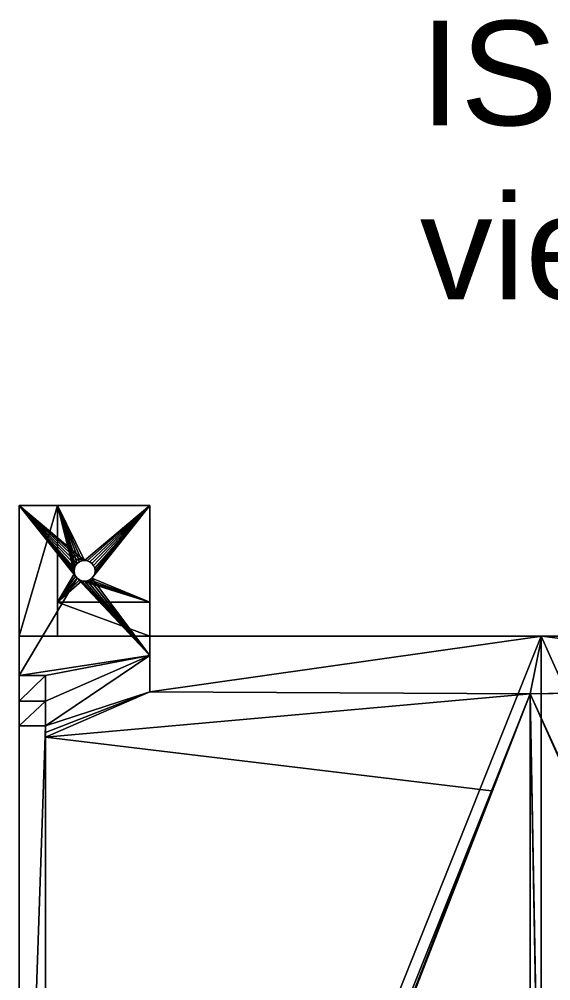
# Model space of a CAD drawing. Header units: millimetres. Extents: x -38752 to -34801, y 260924 to 263752.
# Drawn here: x -38225.5 to -38123.8, y 263567.8 to 263751.8 of the extents above; entities that cross this region are included whole.
import ezdxf

# ---------------------------------------------------------------- set-up
doc = ezdxf.new("R2010")
doc.units = ezdxf.units.MM
doc.layers.get('0').update_dxf_attribs({"lineweight": 9})
doc.layers.add('0.05', color=2, linetype='Continuous', lineweight=5)
doc.layers.add('0.09', color=1, linetype='Continuous', lineweight=9)
doc.styles.get("Standard").update_dxf_attribs({"font": 'arial.ttf'})

msp = doc.modelspace()

# ---------------------------------------------------------------- linework, layer by layer
at = {"extrusion": (2.49184e-13, 1, -4.44089e-16)}
for p, q in [((-38225.48, 263626.22, 0), (-38225.48, 263658.74, 0)), ((-38200.48, 263658.74, 0), (-38225.48, 263658.74, 0)), ((-38225.48, 263658.74, 4), (-38225.48, 263658.74, 0)), ((-38218.14, 263658.74, 4), (-38225.48, 263658.74, 4)), ((-38225.48, 263633.74, 4), (-38225.48, 263658.74, 4)), ((-38200.48, 263658.74, 5), (-38218.14, 263658.74, 5)), ((-38218.14, 263633.74, 4), (-38218.14, 263658.74, 4)), ((-38218.14, 263658.74, 5), (-38218.14, 263658.74, 4)), ((-38218.14, 263640.24, 5), (-38218.14, 263658.74, 5)), ((-38200.48, 263658.74, 5), (-38200.48, 263658.74, 0)), ((-38200.48, 263630.04, 0), (-38200.48, 263658.74, 0)), ((-38200.48, 263640.24, 5), (-38200.48, 263658.74, 5)), ((-38213.98, 263647.97, 5), (-38213.98, 263647.97, 0)), ((-38213.5, 263648.17, 5), (-38213.5, 263648.17, 0)), ((-38212.98, 263648.24, 5), (-38212.98, 263648.24, 0)), ((-38212.47, 263648.17, 5), (-38212.47, 263648.17, 0)), ((-38211.98, 263647.97, 5), (-38211.98, 263647.97, 0)), ((-38214.98, 263646.24, 5), (-38214.98, 263646.24, 0)), ((-38214.92, 263646.76, 5), (-38214.92, 263646.76, 0)), ((-38214.72, 263647.24, 5), (-38214.72, 263647.24, 0)), ((-38214.4, 263647.65, 5), (-38214.4, 263647.65, 0)), ((-38211.57, 263647.65, 5), (-38211.57, 263647.65, 0)), ((-38211.25, 263647.24, 5), (-38211.25, 263647.24, 0)), ((-38211.05, 263646.76, 5), (-38211.05, 263646.76, 0)), ((-38210.98, 263646.24, 5), (-38210.98, 263646.24, 0)), ((-38214.92, 263645.72, 5), (-38214.92, 263645.72, 0)), ((-38214.72, 263645.24, 5), (-38214.72, 263645.24, 0)), ((-38214.4, 263644.82, 5), (-38214.4, 263644.82, 0)), ((-38213.98, 263644.51, 5), (-38213.98, 263644.51, 0)), ((-38213.5, 263644.31, 5), (-38213.5, 263644.31, 0)), ((-38212.47, 263644.31, 5), (-38212.47, 263644.31, 0)), ((-38211.98, 263644.51, 5), (-38211.98, 263644.51, 0)), ((-38211.57, 263644.82, 5), (-38211.57, 263644.82, 0)), ((-38211.25, 263645.24, 5), (-38211.25, 263645.24, 0)), ((-38211.05, 263645.72, 5), (-38211.05, 263645.72, 0)), ((-38212.98, 263644.24, 5), (-38212.98, 263644.24, 0)), ((-38218.14, 263633.74, 5), (-38218.14, 263640.24, 5)), ((-38200.48, 263640.24, 5), (-38218.14, 263640.24, 5)), ((-38200.48, 263633.74, 22.65), (-38218.14, 263640.24, 5)), ((-38200.48, 263633.74, 22.65), (-38200.48, 263640.24, 5)), ((-38125.63, 263633.74, 104.86), (-38225.48, 263383.76, 104.86)), ((-38125.63, 263633.74, 104.86), (-38225.48, 263633.74, 5)), ((-38225.48, 263383.76, 104.86), (-38225.48, 263633.74, 5)), ((-38218.14, 263633.74, 4), (-38225.48, 263633.74, 4)), ((-38225.48, 263633.74, 5), (-38225.48, 263633.74, 4)), ((-38218.14, 263633.74, 5), (-38200.48, 263633.74, 22.65)), ((-38218.14, 263633.74, 5), (-38218.14, 263633.74, 4)), ((-38200.48, 263633.74, 22.65), (-38125.49, 263633.74, 97.65)), ((-38200.48, 263623.04, 26.93), (-38200.48, 263633.74, 22.65)), ((-38127.7, 263622.68, 99.86), (-38125.49, 263633.74, 97.65)), ((-38125.63, 263633.74, 104.86), (-38125.63, 263383.76, 104.86)), ((-38125.63, 263633.74, 104.86), (-38122.09, 263633.74, 101.32)), ((-38125.49, 263633.74, 97.65), (-38050.77, 263633.74, 22.93)), ((-38220.48, 263626.22, 0), (-38200.48, 263630.04, 0)), ((-38220.48, 263621.3, 0.44), (-38200.48, 263630.04, 0)), ((-38220.48, 263616.58, 1.85), (-38200.48, 263630.04, 0)), ((-38200.48, 263623.04, 26.93), (-38200.48, 263630.04, 0)), ((-38225.48, 263621.3, 0.44), (-38225.48, 263626.22, 0)), ((-38225.48, 263626.22, 0), (-38220.48, 263626.22, 0)), ((-38220.48, 263621.3, 0.44), (-38220.48, 263626.22, 0)), ((-38220.48, 263614.36, 10.39), (-38200.48, 263623.04, 26.93)), ((-38135.11, 263604.12, 99.86), (-38127.7, 263622.68, 99.86)), ((-38127.7, 263622.68, 99.86), (-38127.7, 263383.76, 99.86)), ((-38225.48, 263621.3, 0.44), (-38225.48, 263616.58, 1.85)), ((-38225.48, 263621.3, 0.44), (-38220.48, 263621.3, 0.44)), ((-38220.48, 263621.3, 0.44), (-38220.48, 263616.58, 1.85)), ((-38225.48, 263616.58, 1.85), (-38225.48, 263469.06, 60.78)), ((-38225.48, 263616.58, 1.85), (-38220.48, 263616.58, 1.85)), ((-38220.48, 263469.06, 60.78), (-38220.48, 263616.58, 1.85)), ((-38220.48, 263615.28, 6.85), (-38220.48, 263616.58, 1.85)), ((-38220.48, 263615.28, 6.85), (-38220.48, 263614.36, 10.39)), ((-38220.48, 263614.36, 10.39), (-38220.48, 263390.4, 99.86)), ((-38220.48, 263390.4, 99.86), (-38135.11, 263604.12, 99.86))]:
    msp.add_line(p, q, dxfattribs=at)
for points in [[(-38211.98, 263647.97, 5), (-38211.57, 263647.65, 5), (-38211.25, 263647.24, 5), (-38211.05, 263646.76, 5), (-38210.98, 263646.24, 5), (-38211.05, 263645.72, 5), (-38211.25, 263645.24, 5), (-38211.57, 263644.82, 5), (-38211.98, 263644.51, 5), (-38212.47, 263644.31, 5), (-38212.98, 263644.24, 5), (-38213.5, 263644.31, 5), (-38213.98, 263644.51, 5), (-38214.4, 263644.82, 5), (-38214.72, 263645.24, 5), (-38214.92, 263645.72, 5), (-38214.98, 263646.24, 5), (-38214.92, 263646.76, 5), (-38214.72, 263647.24, 5), (-38214.4, 263647.65, 5), (-38213.98, 263647.97, 5), (-38213.5, 263648.17, 5), (-38212.98, 263648.24, 5), (-38212.47, 263648.17, 5), (-38211.98, 263647.97, 5)], [(-38214.4, 263647.65, 0), (-38213.98, 263647.97, 0), (-38213.5, 263648.17, 0), (-38212.98, 263648.24, 0), (-38212.47, 263648.17, 0), (-38211.98, 263647.97, 0), (-38211.57, 263647.65, 0), (-38211.25, 263647.24, 0), (-38211.05, 263646.76, 0), (-38210.98, 263646.24, 0), (-38211.05, 263645.72, 0), (-38211.25, 263645.24, 0), (-38211.57, 263644.82, 0), (-38211.98, 263644.51, 0), (-38212.47, 263644.31, 0), (-38212.87, 263644.25, 0), (-38212.98, 263644.24, 0), (-38213.5, 263644.31, 0), (-38213.98, 263644.51, 0), (-38214.4, 263644.82, 0), (-38214.72, 263645.24, 0), (-38214.92, 263645.72, 0), (-38214.98, 263646.24, 0), (-38214.93, 263646.63, 0), (-38214.92, 263646.76, 0), (-38214.72, 263647.24, 0), (-38214.4, 263647.65, 0)]]:
    msp.add_polyline3d(points)

# ---------------------------------------------------------------- texts
at = {"layer": '0.05', "insert": (-38148.85, 263751.54, 0), "char_height": 20, "attachment_point": 1}
msp.add_mtext_dynamic_manual_height_columns('ISO\\Pview-3-4', width=276.2925, gutter_width=12.5, heights=[0], dxfattribs=at)

# ---------------------------------------------------------------- meshes
at = {"layer": '0.09'}
mesh = msp.add_polyface(dxfattribs=at)
corners = [(-38218.14, 263658.74, 5), (-38200.48, 263658.74, 0), (-38200.48, 263658.74, 5), (-38218.14, 263658.74, 4), (-38225.48, 263658.74, 0), (-38225.48, 263658.74, 4)]
mesh.append_faces([[corners[k] for k in face] for face in [(0, 1, 2), (4, 3, 5)]], dxfattribs={"vtx0": -1})
mesh.append_faces([[corners[k] for k in face] for face in [(1, 3, 4)]], dxfattribs={"vtx0": -1, "vtx1": -1})
mesh.append_faces([[corners[k] for k in face] for face in [(1, 0, 3)]], dxfattribs={"vtx0": -1, "vtx2": -1})
mesh = msp.add_polyface(dxfattribs=at)
corners = [(-38225.48, 263633.74, 4), (-38218.14, 263658.74, 4), (-38218.14, 263633.74, 4), (-38225.48, 263658.74, 4)]
mesh.append_faces([[corners[k] for k in face] for face in [(0, 1, 2), (1, 0, 3)]], dxfattribs={"vtx0": -1})
mesh = msp.add_polyface(dxfattribs=at)
corners = [(-38200.48, 263630.04, 0), (-38212.47, 263644.31, 0), (-38212.98, 263644.24, 0), (-38211.98, 263644.51, 0), (-38211.57, 263644.82, 0), (-38200.48, 263658.74, 0), (-38212.87, 263644.25, 0), (-38211.25, 263645.24, 0), (-38211.05, 263645.72, 0), (-38210.98, 263646.24, 0), (-38211.05, 263646.76, 0), (-38211.25, 263647.24, 0), (-38211.57, 263647.65, 0), (-38211.98, 263647.97, 0), (-38212.47, 263648.17, 0), (-38212.98, 263648.24, 0), (-38225.48, 263626.22, 0), (-38220.48, 263626.22, 0), (-38214.4, 263644.82, 0), (-38225.48, 263658.74, 0), (-38213.98, 263644.51, 0), (-38213.5, 263644.31, 0), (-38214.72, 263645.24, 0), (-38214.92, 263645.72, 0), (-38214.98, 263646.24, 0), (-38214.93, 263646.63, 0), (-38214.92, 263646.76, 0), (-38214.72, 263647.24, 0), (-38214.4, 263647.65, 0), (-38213.98, 263647.97, 0), (-38213.5, 263648.17, 0)]
mesh.append_faces([[corners[k] for k in face] for face in [(2, 1, 6), (0, 16, 17)]], dxfattribs={"vtx0": -1})
mesh.append_faces([[corners[k] for k in face] for face in [(1, 0, 3), (3, 0, 4), (4, 5, 7), (7, 5, 8), (8, 5, 9), (9, 5, 10), (10, 5, 11), (11, 5, 12), (12, 5, 13), (13, 5, 14), (14, 5, 15), (16, 18, 19), (18, 0, 20), (20, 0, 21), (21, 0, 2), (19, 15, 5)]], dxfattribs={"vtx0": -1, "vtx1": -1})
mesh.append_faces([[corners[k] for k in face] for face in [(0, 1, 2), (16, 0, 18)]], dxfattribs={"vtx0": -1, "vtx1": -1, "vtx2": -1})
mesh.append_faces([[corners[k] for k in face] for face in [(4, 0, 5), (19, 18, 22), (19, 22, 23), (19, 23, 24), (19, 24, 25), (19, 25, 26), (19, 26, 27), (19, 27, 28), (19, 28, 29), (19, 29, 30), (19, 30, 15)]], dxfattribs={"vtx0": -1, "vtx2": -1})
mesh = msp.add_polyface(dxfattribs=at)
corners = [(-38225.48, 263427.1, 82.54), (-38225.48, 263435.79, 75.8), (-38225.48, 263436.31, 75.86), (-38225.48, 263427.1, 73.86), (-38225.48, 263435.31, 75.6), (-38225.48, 263434.9, 75.28), (-38225.48, 263434.58, 74.86), (-38225.48, 263434.47, 74.6), (-38225.48, 263434.38, 74.38), (-38225.48, 263434.31, 73.86), (-38225.48, 263434.38, 73.35), (-38225.48, 263427.12, 72.54), (-38225.48, 263434.4, 73.29), (-38225.48, 263434.58, 72.86), (-38225.48, 263434.9, 72.45), (-38225.48, 263427.78, 70.2), (-38225.48, 263435.31, 72.13), (-38225.48, 263435.79, 71.93), (-38225.48, 263436.31, 71.86), (-38225.48, 263429.01, 68.12), (-38225.48, 263450.95, 70.02), (-38225.48, 263450.43, 69.95), (-38225.48, 263449.95, 69.75), (-38225.48, 263449.53, 69.43), (-38225.48, 263449.21, 69.02), (-38225.48, 263449.1, 68.75), (-38225.48, 263449.01, 68.54), (-38225.48, 263448.95, 68.02), (-38225.48, 263430.75, 66.43), (-38225.48, 263449.01, 67.5), (-38225.48, 263449.04, 67.45), (-38225.48, 263449.21, 67.02), (-38225.48, 263449.53, 66.6), (-38225.48, 263449.95, 66.29), (-38225.48, 263432.87, 65.24), (-38225.48, 263450.43, 66.09), (-38225.48, 263450.95, 66.02), (-38225.48, 263460.8, 63.03), (-38225.48, 263461.57, 63.06), (-38225.48, 263460.03, 62.93), (-38225.48, 263459.28, 62.76), (-38225.48, 263447.5, 59.39), (-38225.48, 263458.54, 62.52), (-38225.48, 263456.69, 60.72), (-38225.48, 263454.61, 59.48), (-38225.48, 263452.27, 58.83), (-38225.48, 263449.85, 58.8), (-38225.48, 263383.76, 99.86), (-38225.48, 263633.74, 5), (-38225.48, 263383.76, 104.86), (-38225.48, 263436.83, 75.8), (-38225.48, 263437.31, 75.6), (-38225.48, 263437.72, 75.28), (-38225.48, 263438.04, 74.86), (-38225.48, 263451.46, 69.95), (-38225.48, 263438.22, 74.44), (-38225.48, 263438.24, 74.38), (-38225.48, 263438.31, 73.86), (-38225.48, 263438.24, 73.35), (-38225.48, 263438.15, 73.13), (-38225.48, 263438.04, 72.86), (-38225.48, 263437.72, 72.45), (-38225.48, 263437.31, 72.13), (-38225.48, 263436.83, 71.93), (-38225.48, 263451.95, 69.75), (-38225.48, 263452.36, 69.43), (-38225.48, 263452.68, 69.02), (-38225.48, 263452.86, 68.59), (-38225.48, 263452.88, 68.54), (-38225.48, 263452.95, 68.02), (-38225.48, 263452.88, 67.5), (-38225.48, 263452.79, 67.28), (-38225.48, 263452.68, 67.02), (-38225.48, 263463.86, 62.71), (-38225.48, 263452.36, 66.6), (-38225.48, 263451.95, 66.29), (-38225.48, 263451.46, 66.09), (-38225.48, 263463.11, 62.9), (-38225.48, 263462.34, 63.01), (-38225.48, 263464.59, 62.46), (-38225.48, 263468.33, 61.04), (-38225.48, 263469.06, 60.78), (-38225.48, 263616.58, 1.85), (-38225.48, 263633.74, 4), (-38225.48, 263658.74, 0), (-38225.48, 263658.74, 4), (-38225.48, 263621.3, 0.44), (-38225.48, 263626.22, 0)]
mesh.append_faces([[corners[k] for k in face] for face in [(45, 41, 46), (47, 48, 49), (83, 84, 85), (84, 86, 87)]], dxfattribs={"vtx0": -1})
mesh.append_faces([[corners[k] for k in face] for face in [(1, 3, 4), (4, 3, 5), (5, 3, 6), (6, 3, 7), (7, 3, 8), (8, 3, 9), (9, 3, 10), (10, 11, 12), (12, 11, 13), (13, 11, 14), (14, 15, 16), (16, 15, 17), (17, 15, 18), (19, 20, 15), (20, 19, 21), (21, 19, 22), (22, 19, 23), (23, 19, 24), (24, 19, 25), (25, 19, 26), (26, 19, 27), (27, 28, 29), (29, 28, 30), (30, 28, 31), (31, 28, 32), (32, 28, 33), (33, 34, 35), (35, 34, 36), (37, 34, 39), (39, 34, 40), (40, 41, 42), (42, 41, 43), (43, 41, 44), (44, 41, 45), (50, 0, 2), (54, 63, 20), (73, 36, 77), (77, 36, 78), (78, 34, 38), (48, 82, 83)]], dxfattribs={"vtx0": -1, "vtx1": -1})
mesh.append_faces([[corners[k] for k in face] for face in [(48, 0, 50), (48, 53, 54), (20, 18, 15), (48, 72, 73), (78, 36, 34), (84, 83, 82)]], dxfattribs={"vtx0": -1, "vtx1": -1, "vtx2": -1})
mesh.append_faces([[corners[k] for k in face] for face in [(0, 1, 2), (1, 0, 3), (10, 3, 11), (14, 11, 15), (27, 19, 28), (33, 28, 34), (34, 37, 38), (40, 34, 41), (48, 47, 0), (48, 50, 51), (48, 51, 52), (48, 52, 53), (54, 53, 55), (54, 55, 56), (54, 56, 57), (54, 57, 58), (54, 58, 59), (54, 59, 60), (54, 60, 61), (54, 61, 62), (54, 62, 63), (20, 63, 18), (48, 54, 64), (48, 64, 65), (48, 65, 66), (48, 66, 67), (48, 67, 68), (48, 68, 69), (48, 69, 70), (48, 70, 71), (48, 71, 72), (73, 72, 74), (73, 74, 75), (73, 75, 76), (73, 76, 36), (48, 73, 79), (48, 79, 80), (48, 80, 81), (48, 81, 82), (84, 82, 86)]], dxfattribs={"vtx0": -1, "vtx2": -1})
mesh = msp.add_polyface(dxfattribs=at)
corners = [(-38218.14, 263640.24, 5), (-38218.14, 263658.74, 4), (-38218.14, 263658.74, 5), (-38218.14, 263633.74, 5), (-38218.14, 263633.74, 4)]
mesh.append_faces([[corners[k] for k in face] for face in [(0, 1, 2), (1, 3, 4)]], dxfattribs={"vtx0": -1})
mesh.append_faces([[corners[k] for k in face] for face in [(1, 0, 3)]], dxfattribs={"vtx0": -1, "vtx2": -1})
mesh = msp.add_polyface(dxfattribs=at)
corners = [(-38218.14, 263640.24, 5), (-38213.5, 263644.31, 5), (-38200.48, 263640.24, 5), (-38213.98, 263644.51, 5), (-38214.4, 263644.82, 5), (-38214.72, 263645.24, 5), (-38214.92, 263645.72, 5), (-38218.14, 263658.74, 5), (-38212.98, 263644.24, 5), (-38214.98, 263646.24, 5), (-38214.92, 263646.76, 5), (-38214.72, 263647.24, 5), (-38214.4, 263647.65, 5), (-38213.98, 263647.97, 5), (-38213.5, 263648.17, 5), (-38212.98, 263648.24, 5), (-38200.48, 263658.74, 5), (-38211.57, 263644.82, 5), (-38211.98, 263644.51, 5), (-38212.47, 263644.31, 5), (-38211.25, 263645.24, 5), (-38211.05, 263645.72, 5), (-38210.98, 263646.24, 5), (-38211.05, 263646.76, 5), (-38211.25, 263647.24, 5), (-38211.57, 263647.65, 5), (-38211.98, 263647.97, 5), (-38212.47, 263648.17, 5)]
mesh.append_faces([[corners[k] for k in face] for face in [(0, 1, 2), (1, 0, 3), (3, 0, 4), (4, 0, 5), (5, 0, 6), (6, 7, 9), (9, 7, 10), (10, 7, 11), (11, 7, 12), (12, 7, 13), (13, 7, 14), (14, 7, 15), (2, 17, 16), (17, 2, 18), (18, 2, 19), (19, 2, 8)]], dxfattribs={"vtx0": -1, "vtx1": -1})
mesh.append_faces([[corners[k] for k in face] for face in [(6, 0, 7), (2, 1, 8), (15, 7, 16), (16, 17, 20), (16, 20, 21), (16, 21, 22), (16, 22, 23), (16, 23, 24), (16, 24, 25), (16, 25, 26), (16, 26, 27), (16, 27, 15)]], dxfattribs={"vtx0": -1, "vtx2": -1})
mesh = msp.add_polyface(dxfattribs=at)
corners = [(-38200.48, 263658.74, 0), (-38200.48, 263640.24, 5), (-38200.48, 263658.74, 5), (-38200.48, 263633.74, 22.65), (-38200.48, 263630.04, 0), (-38200.48, 263623.04, 26.93)]
mesh.append_faces([[corners[k] for k in face] for face in [(0, 1, 2), (3, 4, 5)]], dxfattribs={"vtx0": -1})
mesh.append_faces([[corners[k] for k in face] for face in [(4, 1, 0)]], dxfattribs={"vtx0": -1, "vtx1": -1})
mesh.append_faces([[corners[k] for k in face] for face in [(4, 3, 1)]], dxfattribs={"vtx0": -1, "vtx2": -1})
mesh = msp.add_polyface(dxfattribs=at)
corners = [(-38052.18, 263633.74, 31.41), (-38050.77, 263633.74, 30), (-38122.09, 263633.74, 101.32), (-38125.63, 263383.76, 104.86), (-38025.77, 263410.76, 5), (-38025.77, 263383.76, 5), (-38125.63, 263633.74, 104.86), (-38036.92, 263637.34, 16.15), (-38025.77, 263658.74, 5)]
mesh.append_faces([[corners[k] for k in face] for face in [(3, 4, 5), (4, 7, 8)]], dxfattribs={"vtx0": -1})
mesh.append_faces([[corners[k] for k in face] for face in [(4, 6, 1)]], dxfattribs={"vtx0": -1, "vtx1": -1, "vtx2": -1})
mesh.append_faces([[corners[k] for k in face] for face in [(4, 3, 6), (4, 1, 7), (1, 6, 2)]], dxfattribs={"vtx0": -1, "vtx2": -1})
mesh.append_faces([[corners[k] for k in face] for face in [(0, 1, 2)]], dxfattribs={"vtx1": -1})
mesh = msp.add_polyface(dxfattribs=at)
corners = [(-38213.98, 263647.97, 0), (-38214.4, 263647.65, 5), (-38213.98, 263647.97, 5), (-38214.4, 263647.65, 0)]
mesh.append_faces([[corners[k] for k in face] for face in [(0, 1, 2), (1, 0, 3)]], dxfattribs={"vtx0": -1})
mesh = msp.add_polyface(dxfattribs=at)
corners = [(-38213.5, 263648.17, 0), (-38213.98, 263647.97, 5), (-38213.5, 263648.17, 5), (-38213.98, 263647.97, 0)]
mesh.append_faces([[corners[k] for k in face] for face in [(0, 1, 2), (1, 0, 3)]], dxfattribs={"vtx0": -1})
mesh = msp.add_polyface(dxfattribs=at)
corners = [(-38212.98, 263648.24, 0), (-38213.5, 263648.17, 5), (-38212.98, 263648.24, 5), (-38213.5, 263648.17, 0)]
mesh.append_faces([[corners[k] for k in face] for face in [(0, 1, 2), (1, 0, 3)]], dxfattribs={"vtx0": -1})
mesh = msp.add_polyface(dxfattribs=at)
corners = [(-38212.47, 263648.17, 0), (-38212.98, 263648.24, 5), (-38212.47, 263648.17, 5), (-38212.98, 263648.24, 0)]
mesh.append_faces([[corners[k] for k in face] for face in [(0, 1, 2), (1, 0, 3)]], dxfattribs={"vtx0": -1})
mesh = msp.add_polyface(dxfattribs=at)
corners = [(-38211.98, 263647.97, 0), (-38212.47, 263648.17, 5), (-38211.98, 263647.97, 5), (-38212.47, 263648.17, 0)]
mesh.append_faces([[corners[k] for k in face] for face in [(0, 1, 2), (1, 0, 3)]], dxfattribs={"vtx0": -1})
mesh = msp.add_polyface(dxfattribs=at)
corners = [(-38211.98, 263647.97, 0), (-38211.57, 263647.65, 5), (-38211.57, 263647.65, 0), (-38211.98, 263647.97, 5)]
mesh.append_faces([[corners[k] for k in face] for face in [(0, 1, 2), (1, 0, 3)]], dxfattribs={"vtx0": -1})
mesh = msp.add_polyface(dxfattribs=at)
corners = [(-38214.92, 263646.76, 0), (-38214.98, 263646.24, 5), (-38214.92, 263646.76, 5), (-38214.93, 263646.63, 0), (-38214.98, 263646.24, 0)]
mesh.append_faces([[corners[k] for k in face] for face in [(0, 1, 2)]], dxfattribs={"vtx0": -1})
mesh.append_faces([[corners[k] for k in face] for face in [(1, 0, 3)]], dxfattribs={"vtx0": -1, "vtx2": -1})
mesh.append_faces([[corners[k] for k in face] for face in [(4, 1, 3)]], dxfattribs={"vtx1": -1})
mesh = msp.add_polyface(dxfattribs=at)
corners = [(-38214.98, 263646.24, 5), (-38214.92, 263645.72, 0), (-38214.92, 263645.72, 5), (-38214.98, 263646.24, 0)]
mesh.append_faces([[corners[k] for k in face] for face in [(0, 1, 2), (1, 0, 3)]], dxfattribs={"vtx0": -1})
mesh = msp.add_polyface(dxfattribs=at)
corners = [(-38214.72, 263647.24, 0), (-38214.92, 263646.76, 5), (-38214.72, 263647.24, 5), (-38214.92, 263646.76, 0)]
mesh.append_faces([[corners[k] for k in face] for face in [(0, 1, 2), (1, 0, 3)]], dxfattribs={"vtx0": -1})
mesh = msp.add_polyface(dxfattribs=at)
corners = [(-38214.4, 263647.65, 5), (-38214.72, 263647.24, 0), (-38214.72, 263647.24, 5), (-38214.4, 263647.65, 0)]
mesh.append_faces([[corners[k] for k in face] for face in [(0, 1, 2), (1, 0, 3)]], dxfattribs={"vtx0": -1})
mesh = msp.add_polyface(dxfattribs=at)
corners = [(-38211.25, 263647.24, 5), (-38211.57, 263647.65, 0), (-38211.57, 263647.65, 5), (-38211.25, 263647.24, 0)]
mesh.append_faces([[corners[k] for k in face] for face in [(0, 1, 2), (1, 0, 3)]], dxfattribs={"vtx0": -1})
mesh = msp.add_polyface(dxfattribs=at)
corners = [(-38211.05, 263646.76, 5), (-38211.25, 263647.24, 0), (-38211.25, 263647.24, 5), (-38211.05, 263646.76, 0)]
mesh.append_faces([[corners[k] for k in face] for face in [(0, 1, 2), (1, 0, 3)]], dxfattribs={"vtx0": -1})
mesh = msp.add_polyface(dxfattribs=at)
corners = [(-38210.98, 263646.24, 0), (-38211.05, 263646.76, 5), (-38210.98, 263646.24, 5), (-38211.05, 263646.76, 0)]
mesh.append_faces([[corners[k] for k in face] for face in [(0, 1, 2), (1, 0, 3)]], dxfattribs={"vtx0": -1})
mesh = msp.add_polyface(dxfattribs=at)
corners = [(-38211.05, 263645.72, 5), (-38210.98, 263646.24, 0), (-38210.98, 263646.24, 5), (-38211.05, 263645.72, 0)]
mesh.append_faces([[corners[k] for k in face] for face in [(0, 1, 2), (1, 0, 3)]], dxfattribs={"vtx0": -1})
mesh = msp.add_polyface(dxfattribs=at)
corners = [(-38214.92, 263645.72, 0), (-38214.72, 263645.24, 5), (-38214.92, 263645.72, 5), (-38214.72, 263645.24, 0)]
mesh.append_faces([[corners[k] for k in face] for face in [(0, 1, 2), (1, 0, 3)]], dxfattribs={"vtx0": -1})
mesh = msp.add_polyface(dxfattribs=at)
corners = [(-38214.72, 263645.24, 0), (-38214.4, 263644.82, 5), (-38214.72, 263645.24, 5), (-38214.4, 263644.82, 0)]
mesh.append_faces([[corners[k] for k in face] for face in [(0, 1, 2), (1, 0, 3)]], dxfattribs={"vtx0": -1})
mesh = msp.add_polyface(dxfattribs=at)
corners = [(-38214.4, 263644.82, 5), (-38213.98, 263644.51, 0), (-38213.98, 263644.51, 5), (-38214.4, 263644.82, 0)]
mesh.append_faces([[corners[k] for k in face] for face in [(0, 1, 2), (1, 0, 3)]], dxfattribs={"vtx0": -1})
mesh = msp.add_polyface(dxfattribs=at)
corners = [(-38213.98, 263644.51, 5), (-38213.5, 263644.31, 0), (-38213.5, 263644.31, 5), (-38213.98, 263644.51, 0)]
mesh.append_faces([[corners[k] for k in face] for face in [(0, 1, 2), (1, 0, 3)]], dxfattribs={"vtx0": -1})
mesh = msp.add_polyface(dxfattribs=at)
corners = [(-38213.5, 263644.31, 5), (-38212.98, 263644.24, 0), (-38212.98, 263644.24, 5), (-38213.5, 263644.31, 0)]
mesh.append_faces([[corners[k] for k in face] for face in [(0, 1, 2), (1, 0, 3)]], dxfattribs={"vtx0": -1})
mesh = msp.add_polyface(dxfattribs=at)
corners = [(-38212.98, 263644.24, 5), (-38212.47, 263644.31, 0), (-38212.47, 263644.31, 5), (-38212.87, 263644.25, 0), (-38212.98, 263644.24, 0)]
mesh.append_faces([[corners[k] for k in face] for face in [(0, 1, 2), (3, 0, 4)]], dxfattribs={"vtx0": -1})
mesh.append_faces([[corners[k] for k in face] for face in [(1, 0, 3)]], dxfattribs={"vtx0": -1, "vtx1": -1})
mesh = msp.add_polyface(dxfattribs=at)
corners = [(-38212.47, 263644.31, 5), (-38211.98, 263644.51, 0), (-38211.98, 263644.51, 5), (-38212.47, 263644.31, 0)]
mesh.append_faces([[corners[k] for k in face] for face in [(0, 1, 2), (1, 0, 3)]], dxfattribs={"vtx0": -1})
mesh = msp.add_polyface(dxfattribs=at)
corners = [(-38211.98, 263644.51, 5), (-38211.57, 263644.82, 0), (-38211.57, 263644.82, 5), (-38211.98, 263644.51, 0)]
mesh.append_faces([[corners[k] for k in face] for face in [(0, 1, 2), (1, 0, 3)]], dxfattribs={"vtx0": -1})
mesh = msp.add_polyface(dxfattribs=at)
corners = [(-38211.57, 263644.82, 5), (-38211.25, 263645.24, 0), (-38211.25, 263645.24, 5), (-38211.57, 263644.82, 0)]
mesh.append_faces([[corners[k] for k in face] for face in [(0, 1, 2), (1, 0, 3)]], dxfattribs={"vtx0": -1})
mesh = msp.add_polyface(dxfattribs=at)
corners = [(-38211.25, 263645.24, 5), (-38211.05, 263645.72, 0), (-38211.05, 263645.72, 5), (-38211.25, 263645.24, 0)]
mesh.append_faces([[corners[k] for k in face] for face in [(0, 1, 2), (1, 0, 3)]], dxfattribs={"vtx0": -1})
mesh = msp.add_polyface(dxfattribs=at)
corners = [(-38218.14, 263640.24, 5), (-38200.48, 263633.74, 22.65), (-38218.14, 263633.74, 5)]
mesh.append_faces([[corners[k] for k in face] for face in [(0, 1, 2)]])
mesh = msp.add_polyface(dxfattribs=at)
corners = [(-38218.14, 263640.24, 5), (-38200.48, 263640.24, 5), (-38200.48, 263633.74, 22.65)]
mesh.append_faces([[corners[k] for k in face] for face in [(0, 1, 2)]])
mesh = msp.add_polyface(dxfattribs=at)
corners = [(-38050.77, 263633.74, 30), (-38125.49, 263633.74, 97.65), (-38050.77, 263633.74, 22.93), (-38052.18, 263633.74, 31.41), (-38122.09, 263633.74, 101.32), (-38125.63, 263633.74, 104.86), (-38200.48, 263633.74, 22.65), (-38225.48, 263633.74, 5), (-38218.14, 263633.74, 5), (-38218.14, 263633.74, 4), (-38225.48, 263633.74, 4)]
mesh.append_faces([[corners[k] for k in face] for face in [(0, 1, 2), (9, 7, 10)]], dxfattribs={"vtx0": -1})
mesh.append_faces([[corners[k] for k in face] for face in [(1, 5, 6), (6, 7, 8), (8, 7, 9)]], dxfattribs={"vtx0": -1, "vtx1": -1})
mesh.append_faces([[corners[k] for k in face] for face in [(1, 0, 3), (1, 3, 4), (1, 4, 5), (6, 5, 7)]], dxfattribs={"vtx0": -1, "vtx2": -1})
mesh = msp.add_polyface(dxfattribs=at)
corners = [(-38225.48, 263633.74, 5), (-38125.63, 263633.74, 104.86), (-38225.48, 263383.76, 104.86)]
mesh.append_faces([[corners[k] for k in face] for face in [(0, 1, 2)]])
mesh = msp.add_polyface(dxfattribs=at)
corners = [(-38125.63, 263633.74, 104.86), (-38125.63, 263383.76, 104.86), (-38225.48, 263383.76, 104.86)]
mesh.append_faces([[corners[k] for k in face] for face in [(0, 1, 2)]])
mesh = msp.add_polyface(dxfattribs=at)
corners = [(-38135.11, 263604.12, 99.86), (-38220.48, 263614.36, 10.39), (-38220.48, 263390.4, 99.86), (-38127.7, 263622.68, 99.86), (-38200.48, 263623.04, 26.93), (-38125.49, 263633.74, 97.65), (-38200.48, 263633.74, 22.65)]
mesh.append_faces([[corners[k] for k in face] for face in [(0, 1, 2), (4, 5, 6)]], dxfattribs={"vtx0": -1})
mesh.append_faces([[corners[k] for k in face] for face in [(1, 3, 4)]], dxfattribs={"vtx0": -1, "vtx1": -1})
mesh.append_faces([[corners[k] for k in face] for face in [(1, 0, 3), (4, 3, 5)]], dxfattribs={"vtx0": -1, "vtx2": -1})
mesh = msp.add_polyface(dxfattribs=at)
corners = [(-38032.84, 263410.76, 5), (-38054.8, 263383.76, 26.96), (-38032.84, 263383.76, 5), (-38054.8, 263390.76, 26.96), (-38123.46, 263390.76, 95.61), (-38123.46, 263383.76, 95.61), (-38127.7, 263622.68, 99.86), (-38127.7, 263383.76, 99.86), (-38030.77, 263410.76, 2.93), (-38030.77, 263624.08, 2.93), (-38050.77, 263624.08, 22.93), (-38125.49, 263633.74, 97.65), (-38050.77, 263633.74, 22.93)]
mesh.append_faces([[corners[k] for k in face] for face in [(0, 1, 2), (5, 6, 7), (11, 10, 12)]], dxfattribs={"vtx0": -1})
mesh.append_faces([[corners[k] for k in face] for face in [(1, 0, 3), (3, 0, 4)]], dxfattribs={"vtx0": -1, "vtx1": -1})
mesh.append_faces([[corners[k] for k in face] for face in [(6, 4, 0)]], dxfattribs={"vtx0": -1, "vtx1": -1, "vtx2": -1})
mesh.append_faces([[corners[k] for k in face] for face in [(6, 5, 4), (6, 0, 8), (6, 8, 9), (6, 9, 10), (10, 11, 6)]], dxfattribs={"vtx0": -1, "vtx2": -1})
mesh = msp.add_polyface(dxfattribs=at)
corners = [(-38200.48, 263630.04, 0), (-38220.48, 263626.22, 0), (-38220.48, 263621.3, 0.44)]
mesh.append_faces([[corners[k] for k in face] for face in [(0, 1, 2)]])
mesh = msp.add_polyface(dxfattribs=at)
corners = [(-38200.48, 263630.04, 0), (-38220.48, 263621.3, 0.44), (-38220.48, 263616.58, 1.85)]
mesh.append_faces([[corners[k] for k in face] for face in [(0, 1, 2)]])
mesh = msp.add_polyface(dxfattribs=at)
corners = [(-38220.48, 263616.58, 1.85), (-38200.48, 263623.04, 26.93), (-38200.48, 263630.04, 0), (-38220.48, 263615.28, 6.85), (-38220.48, 263614.36, 10.39)]
mesh.append_faces([[corners[k] for k in face] for face in [(0, 1, 2)]], dxfattribs={"vtx0": -1})
mesh.append_faces([[corners[k] for k in face] for face in [(1, 0, 3)]], dxfattribs={"vtx0": -1, "vtx2": -1})
mesh.append_faces([[corners[k] for k in face] for face in [(4, 1, 3)]], dxfattribs={"vtx1": -1})
mesh = msp.add_polyface(dxfattribs=at)
corners = [(-38220.48, 263626.22, 0), (-38225.48, 263621.3, 0.44), (-38220.48, 263621.3, 0.44), (-38225.48, 263626.22, 0)]
mesh.append_faces([[corners[k] for k in face] for face in [(0, 1, 2), (1, 0, 3)]], dxfattribs={"vtx0": -1})
mesh = msp.add_polyface(dxfattribs=at)
corners = [(-38127.7, 263622.68, 99.86), (-38220.48, 263383.76, 99.86), (-38127.7, 263383.76, 99.86), (-38135.11, 263604.12, 99.86), (-38220.48, 263390.4, 99.86)]
mesh.append_faces([[corners[k] for k in face] for face in [(0, 1, 2), (1, 3, 4)]], dxfattribs={"vtx0": -1})
mesh.append_faces([[corners[k] for k in face] for face in [(1, 0, 3)]], dxfattribs={"vtx0": -1, "vtx2": -1})
mesh = msp.add_polyface(dxfattribs=at)
corners = [(-38220.48, 263621.3, 0.44), (-38225.48, 263616.58, 1.85), (-38220.48, 263616.58, 1.85), (-38225.48, 263621.3, 0.44)]
mesh.append_faces([[corners[k] for k in face] for face in [(0, 1, 2), (1, 0, 3)]], dxfattribs={"vtx0": -1})
mesh = msp.add_polyface(dxfattribs=at)
corners = [(-38220.48, 263616.58, 1.85), (-38225.48, 263469.06, 60.78), (-38220.48, 263469.06, 60.78), (-38225.48, 263616.58, 1.85)]
mesh.append_faces([[corners[k] for k in face] for face in [(0, 1, 2), (1, 0, 3)]], dxfattribs={"vtx0": -1})
mesh = msp.add_polyface(dxfattribs=at)
corners = [(-38220.48, 263450.95, 70.02), (-38220.48, 263429.01, 68.12), (-38220.48, 263427.78, 70.2), (-38220.48, 263450.43, 69.95), (-38220.48, 263449.95, 69.75), (-38220.48, 263449.53, 69.43), (-38220.48, 263449.21, 69.02), (-38220.48, 263449.1, 68.75), (-38220.48, 263449.01, 68.54), (-38220.48, 263448.95, 68.02), (-38220.48, 263430.75, 66.43), (-38220.48, 263449.01, 67.5), (-38220.48, 263449.04, 67.45), (-38220.48, 263449.21, 67.02), (-38220.48, 263449.53, 66.6), (-38220.48, 263449.95, 66.29), (-38220.48, 263432.87, 65.24), (-38220.48, 263450.43, 66.09), (-38220.48, 263450.95, 66.02), (-38220.48, 263427.1, 82.54), (-38220.48, 263435.79, 75.8), (-38220.48, 263427.1, 73.86), (-38220.48, 263436.31, 75.86), (-38220.48, 263435.31, 75.6), (-38220.48, 263434.9, 75.28), (-38220.48, 263434.58, 74.86), (-38220.48, 263434.47, 74.6), (-38220.48, 263434.38, 74.38), (-38220.48, 263434.31, 73.86), (-38220.48, 263434.38, 73.35), (-38220.48, 263427.12, 72.54), (-38220.48, 263434.4, 73.29), (-38220.48, 263434.58, 72.86), (-38220.48, 263434.9, 72.45), (-38220.48, 263435.31, 72.13), (-38220.48, 263435.79, 71.93), (-38220.48, 263436.31, 71.86), (-38220.48, 263614.36, 10.39), (-38220.48, 263383.76, 99.86), (-38220.48, 263390.4, 99.86), (-38220.48, 263436.83, 75.8), (-38220.48, 263437.31, 75.6), (-38220.48, 263437.72, 75.28), (-38220.48, 263438.04, 74.86), (-38220.48, 263451.46, 69.95), (-38220.48, 263438.22, 74.44), (-38220.48, 263438.24, 74.38), (-38220.48, 263438.31, 73.86), (-38220.48, 263438.24, 73.35), (-38220.48, 263438.15, 73.13), (-38220.48, 263438.04, 72.86), (-38220.48, 263437.72, 72.45), (-38220.48, 263437.31, 72.13), (-38220.48, 263436.83, 71.93), (-38220.48, 263451.95, 69.75), (-38220.48, 263452.36, 69.43), (-38220.48, 263452.68, 69.02), (-38220.48, 263452.86, 68.59), (-38220.48, 263452.88, 68.54), (-38220.48, 263452.95, 68.02), (-38220.48, 263452.88, 67.5), (-38220.48, 263452.79, 67.28), (-38220.48, 263452.68, 67.02), (-38220.48, 263464.59, 62.46), (-38220.48, 263463.86, 62.71), (-38220.48, 263452.36, 66.6), (-38220.48, 263451.95, 66.29), (-38220.48, 263451.46, 66.09), (-38220.48, 263463.11, 62.9), (-38220.48, 263462.34, 63.01), (-38220.48, 263461.57, 63.06), (-38220.48, 263468.33, 61.04), (-38220.48, 263469.06, 60.78), (-38220.48, 263616.58, 1.85), (-38220.48, 263615.28, 6.85), (-38220.48, 263459.28, 62.76), (-38220.48, 263447.5, 59.39), (-38220.48, 263460.03, 62.93), (-38220.48, 263460.8, 63.03), (-38220.48, 263458.54, 62.52), (-38220.48, 263456.69, 60.72), (-38220.48, 263454.61, 59.48), (-38220.48, 263452.27, 58.83), (-38220.48, 263449.85, 58.8)]
mesh.append_faces([[corners[k] for k in face] for face in [(37, 38, 39), (73, 37, 74), (76, 82, 83)]], dxfattribs={"vtx0": -1})
mesh.append_faces([[corners[k] for k in face] for face in [(1, 9, 10), (10, 15, 16), (19, 20, 21), (20, 19, 22), (21, 29, 30), (30, 33, 2), (38, 37, 19), (40, 37, 41), (41, 37, 42), (42, 37, 43), (43, 44, 45), (45, 44, 46), (46, 44, 47), (47, 44, 48), (48, 44, 49), (49, 44, 50), (50, 44, 51), (51, 44, 52), (52, 44, 53), (53, 0, 36), (44, 37, 54), (54, 37, 55), (55, 37, 56), (56, 37, 57), (57, 37, 58), (58, 37, 59), (59, 37, 60), (60, 37, 61), (61, 37, 62), (62, 64, 65), (65, 64, 66), (66, 64, 67), (67, 64, 18), (63, 37, 71), (71, 37, 72), (72, 37, 73), (16, 75, 76), (75, 16, 77), (77, 16, 78), (78, 16, 70)]], dxfattribs={"vtx0": -1, "vtx1": -1})
mesh.append_faces([[corners[k] for k in face] for face in [(19, 37, 40), (43, 37, 44), (36, 0, 2), (62, 37, 63), (18, 69, 16)]], dxfattribs={"vtx0": -1, "vtx1": -1, "vtx2": -1})
mesh.append_faces([[corners[k] for k in face] for face in [(0, 1, 2), (1, 0, 3), (1, 3, 4), (1, 4, 5), (1, 5, 6), (1, 6, 7), (1, 7, 8), (1, 8, 9), (10, 9, 11), (10, 11, 12), (10, 12, 13), (10, 13, 14), (10, 14, 15), (16, 15, 17), (16, 17, 18), (21, 20, 23), (21, 23, 24), (21, 24, 25), (21, 25, 26), (21, 26, 27), (21, 27, 28), (21, 28, 29), (30, 29, 31), (30, 31, 32), (30, 32, 33), (2, 33, 34), (2, 34, 35), (2, 35, 36), (19, 40, 22), (53, 44, 0), (62, 63, 64), (18, 64, 68), (18, 68, 69), (16, 69, 70), (76, 75, 79), (76, 79, 80), (76, 80, 81), (76, 81, 82)]], dxfattribs={"vtx0": -1, "vtx2": -1})

doc.saveas('drawing.dxf')
